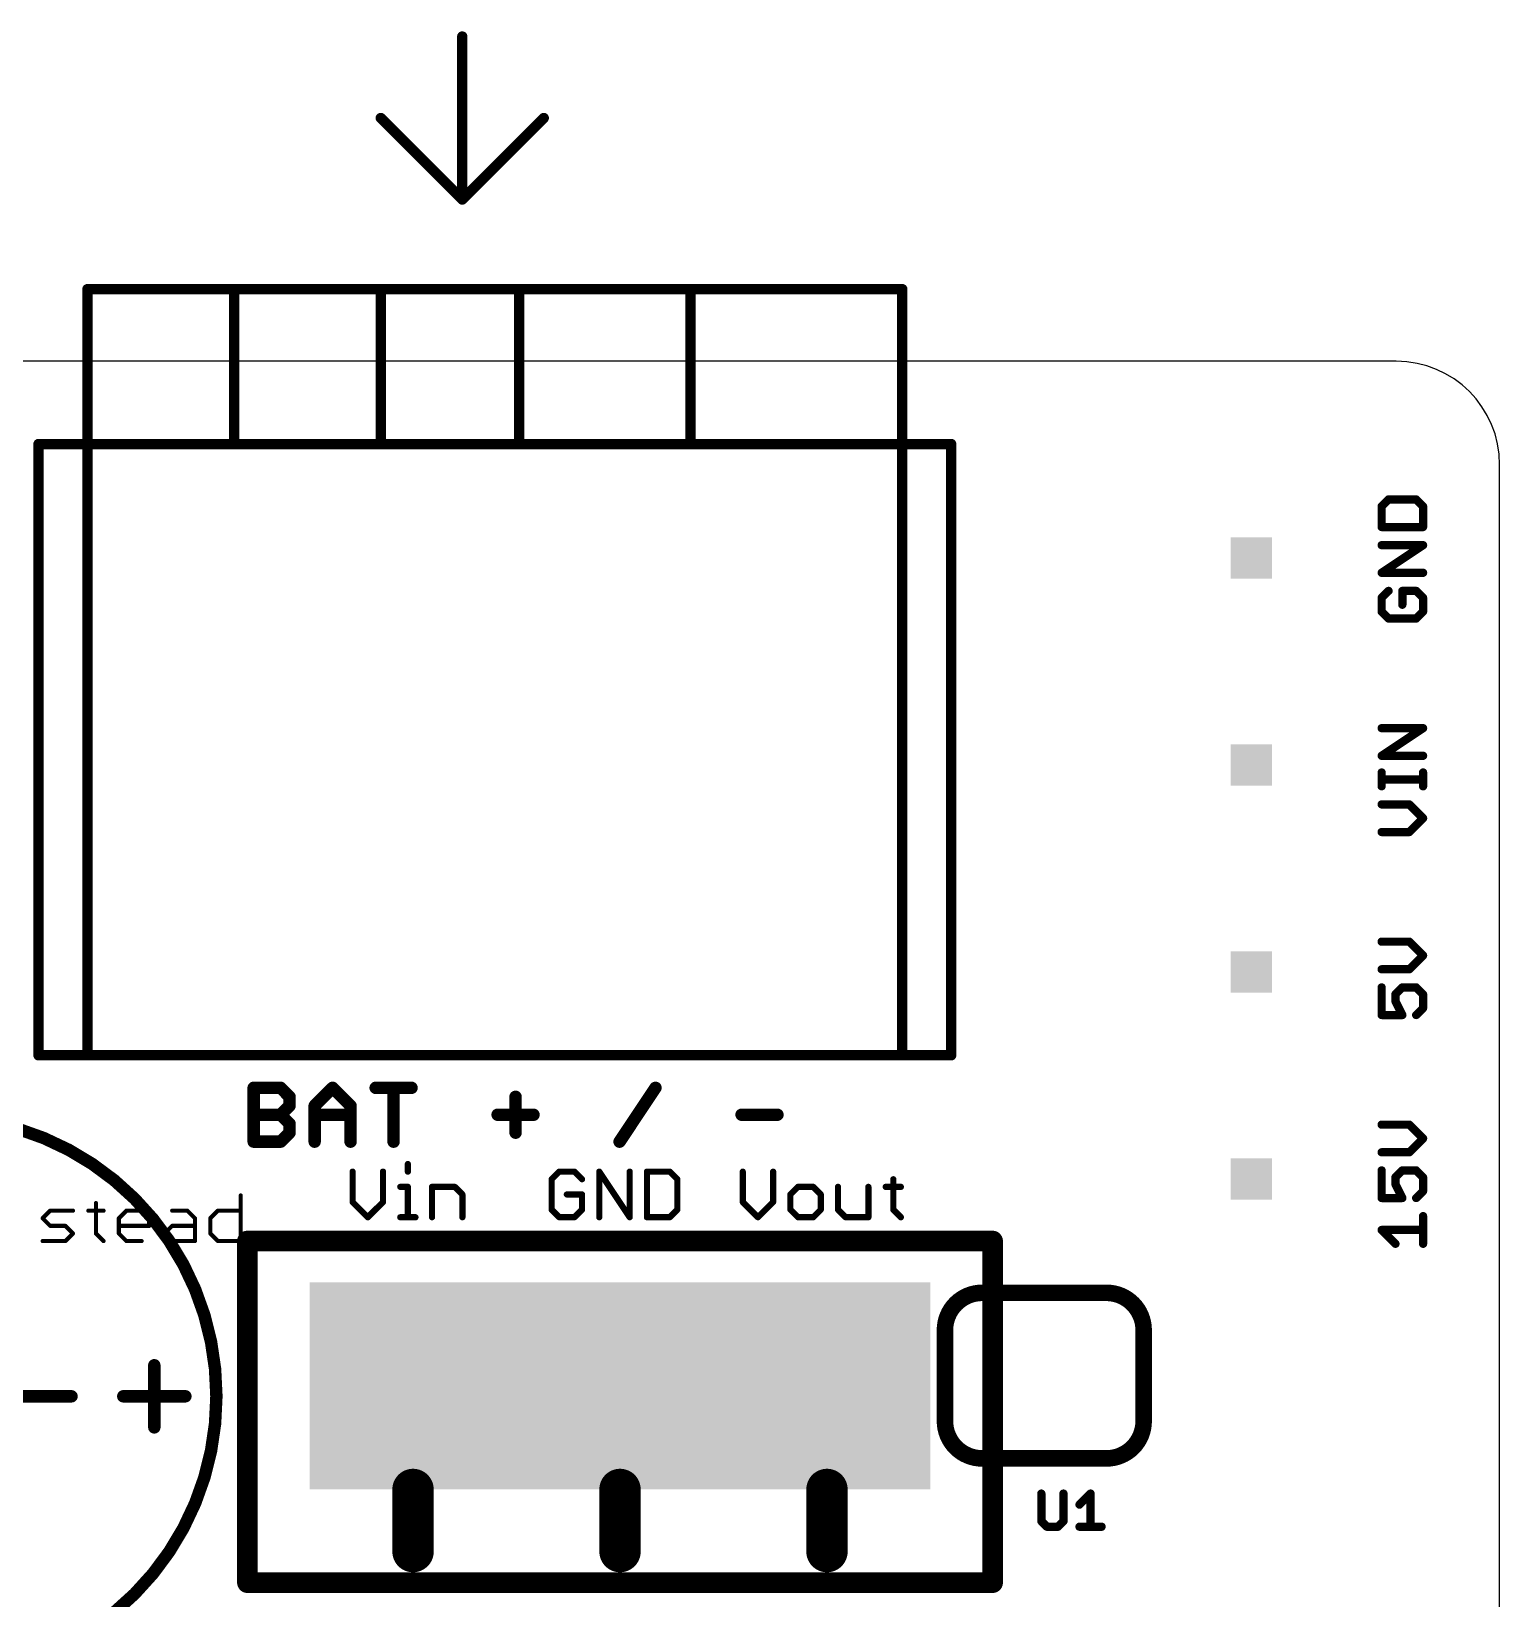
# Model space of a CAD drawing. Extents: x 0 to 102, y -4 to 29.
# Drawn here: x 83.58 to 101.6, y 10.22 to 29.45 of the extents above; entities that cross this region are included whole.
import ezdxf

# ---------------------------------------------------------------- set-up
doc = ezdxf.new("R2010")
doc.units = 0
for name, color, linetype in [('20', 53, 'CONTINUOUS'), ('21', 253, 'CONTINUOUS'), ('25', 253, 'CONTINUOUS'), ('51', 41, 'CONTINUOUS')]:
    doc.layers.add(name, color=color, linetype=linetype)

# ---------------------------------------------------------------- blocks, each defined once
blk = doc.blocks.new('RECT')
blk.add_solid([(-0.5, -0.5), (0.5, -0.5), (-0.5, 0.5), (0.5, 0.5)])

msp = doc.modelspace()

# ---------------------------------------------------------------- linework, layer by layer
at = {"layer": '20'}
for p, q in [((100.33, 25.4), (1.27, 25.4)), ((101.6, 1.27), (101.6, 24.13))]:
    msp.add_line(p, q, dxfattribs=at)
msp.add_arc((100.33, 24.13), 1.27, 0, 90, dxfattribs=at)
at = {"layer": '21'}
for points, const_width in [([(84.269, 24.384), (83.669, 24.384)], 0.127), ([(83.669, 24.384), (83.669, 16.884)], 0.127), ([(94.269, 24.384), (84.269, 24.384)], 0.127), ([(84.269, 16.884), (84.269, 24.384)], 0.127), ([(94.869, 24.384), (94.269, 24.384)], 0.127), ([(94.269, 24.384), (94.269, 16.884)], 0.127), ([(94.869, 16.884), (94.869, 24.384)], 0.127), ([(83.669, 16.884), (84.269, 16.884)], 0.127), ([(84.269, 16.884), (94.269, 16.884)], 0.127), ([(94.269, 16.884), (94.869, 16.884)], 0.127), ([(88.2014, 15.5496), (88.2014, 15.4564)], 0.0762), ([(87.5235, 15.4564), (87.5235, 15.0835)], 0.0762), ([(87.8964, 15.0835), (87.8964, 15.4564)], 0.0762), ([(90.0593, 15.4564), (89.9661, 15.3632)], 0.0762), ([(89.9661, 15.3632), (89.9661, 14.9903)], 0.0762), ([(90.2457, 15.4564), (90.0593, 15.4564)], 0.0762), ([(90.3389, 15.3632), (90.2457, 15.4564)], 0.0762), ([(90.5508, 14.8971), (90.5508, 15.4564)], 0.0762), ([(90.5508, 15.4564), (90.9236, 14.8971)], 0.0762), ([(90.9236, 14.8971), (90.9236, 15.4564)], 0.0762), ([(91.1354, 15.4564), (91.1354, 14.8971)], 0.0762), ([(91.4151, 15.4564), (91.1354, 15.4564)], 0.0762), ([(91.5083, 15.3632), (91.4151, 15.4564)], 0.0762), ([(91.5083, 14.9903), (91.5083, 15.3632)], 0.0762), ([(92.3112, 15.4564), (92.3112, 15.0835)], 0.0762), ([(92.684, 15.0835), (92.684, 15.4564)], 0.0762), ([(94.1585, 15.3632), (94.1585, 14.9903)], 0.0762), ([(88.1082, 15.27), (88.2014, 15.27)], 0.0762), ([(88.2014, 15.27), (88.2014, 14.8971)], 0.0762), ([(88.498, 14.8971), (88.498, 15.27)], 0.0762), ([(88.498, 15.27), (88.7776, 15.27)], 0.0762), ([(88.7776, 15.27), (88.8708, 15.1767)], 0.0762), ([(88.8708, 15.1767), (88.8708, 14.8971)], 0.0762), ([(90.3389, 15.1767), (90.1525, 15.1767)], 0.0762), ([(90.3389, 14.9903), (90.3389, 15.1767)], 0.0762), ([(92.9891, 15.27), (92.8959, 15.1767)], 0.0762), ([(92.8959, 15.1767), (92.8959, 14.9903)], 0.0762), ([(93.1755, 15.27), (92.9891, 15.27)], 0.0762), ([(93.2687, 15.1767), (93.1755, 15.27)], 0.0762), ([(93.2687, 14.9903), (93.2687, 15.1767)], 0.0762), ([(93.4805, 15.27), (93.4805, 14.9903)], 0.0762), ([(93.8534, 14.8971), (93.8534, 15.27)], 0.0762), ([(94.0652, 15.27), (94.2517, 15.27)], 0.0762), ([(87.5235, 15.0835), (87.7099, 14.8971)], 0.0762), ([(87.7099, 14.8971), (87.8964, 15.0835)], 0.0762), ([(89.9661, 14.9903), (90.0593, 14.8971)], 0.0762), ([(90.2457, 14.8971), (90.3389, 14.9903)], 0.0762), ([(91.4151, 14.8971), (91.5083, 14.9903)], 0.0762), ([(92.3112, 15.0835), (92.4976, 14.8971)], 0.0762), ([(92.4976, 14.8971), (92.684, 15.0835)], 0.0762), ([(92.8959, 14.9903), (92.9891, 14.8971)], 0.0762), ([(93.1755, 14.8971), (93.2687, 14.9903)], 0.0762), ([(93.4805, 14.9903), (93.5738, 14.8971)], 0.0762), ([(94.1585, 14.9903), (94.2517, 14.8971)], 0.0762), ([(88.1082, 14.8971), (88.2946, 14.8971)], 0.0762), ([(90.0593, 14.8971), (90.2457, 14.8971)], 0.0762), ([(91.1354, 14.8971), (91.4151, 14.8971)], 0.0762), ([(92.9891, 14.8971), (93.1755, 14.8971)], 0.0762), ([(93.5738, 14.8971), (93.8534, 14.8971)], 0.0762), ([(86.233, 10.414), (86.233, 14.605)], 0.254), ([(86.233, 14.605), (95.377, 14.605)], 0.254), ([(95.377, 14.605), (95.377, 10.414)], 0.254), ([(95.25, 13.97), (96.774, 13.97)], 0.2032), ([(94.7928, 13.5128), (94.7928, 12.3952)], 0.2032), ([(97.2312, 13.5128), (97.2312, 12.3952)], 0.2032), ([(85.09, 13.081), (85.09, 12.319)], 0.1524), ([(85.471, 12.7), (84.709, 12.7)], 0.1524), ([(96.774, 11.938), (95.25, 11.938)], 0.2032), ([(95.377, 10.414), (86.233, 10.414)], 0.254)]:
    msp.add_lwpolyline(points, dxfattribs=dict(at, const_width=const_width))
for points, const_width in [([(83.7007, 24.384, 1), (83.6372, 24.384)], 0.0635), ([(83.669, 24.4157, 1), (83.669, 24.3523)], 0.0635), ([(84.3008, 24.384, 1), (84.2373, 24.384)], 0.0635), ([(84.269, 24.4157, 1), (84.269, 24.3523)], 0.0635), ([(84.269, 24.3523, 1), (84.269, 24.4157)], 0.0635), ([(94.3008, 24.384, 1), (94.2373, 24.384)], 0.0635), ([(94.269, 24.4157, 1), (94.269, 24.3523)], 0.0635), ([(94.269, 24.3523, 1), (94.269, 24.4157)], 0.0635), ([(94.9008, 24.384, 1), (94.8372, 24.384)], 0.0635), ([(94.869, 24.3523, 1), (94.869, 24.4157)], 0.0635), ([(83.669, 16.9157, 1), (83.669, 16.8523)], 0.0635), ([(84.269, 16.9157, 1), (84.269, 16.8523)], 0.0635), ([(84.269, 16.8523, 1), (84.269, 16.9157)], 0.0635), ([(94.269, 16.9157, 1), (94.269, 16.8523)], 0.0635), ([(94.269, 16.8523, 1), (94.269, 16.9157)], 0.0635), ([(94.869, 16.8523, 1), (94.869, 16.9157)], 0.0635), ([(83.6372, 16.884, 1), (83.7007, 16.884)], 0.0635), ([(84.2373, 16.884, 1), (84.3008, 16.884)], 0.0635), ([(94.2373, 16.884, 1), (94.3008, 16.884)], 0.0635), ([(94.8372, 16.884, 1), (94.9008, 16.884)], 0.0635), ([(82.423, 9.271, 1), (82.423, 16.129, 1), (82.423, 9.271)], 0.1524), ([(88.2205, 15.5496, 1), (88.1824, 15.5496)], 0.0381), ([(87.5426, 15.4564, 1), (87.5045, 15.4564)], 0.0381), ([(87.9154, 15.4564, 1), (87.8773, 15.4564)], 0.0381), ([(88.1824, 15.4564, 1), (88.2205, 15.4564)], 0.0381), ([(89.9851, 15.3632, 1), (89.947, 15.3632)], 0.0381), ([(89.9526, 15.3766, 1), (89.9795, 15.3497)], 0.0381), ([(90.0593, 15.4754, 1), (90.0593, 15.4373)], 0.0381), ([(90.0727, 15.4429, 1), (90.0458, 15.4698)], 0.0381), ([(90.2592, 15.4698, 1), (90.2322, 15.4429)], 0.0381), ([(90.2457, 15.4373, 1), (90.2457, 15.4754)], 0.0381), ([(90.3254, 15.3497, 1), (90.3524, 15.3766)], 0.0381), ([(90.5698, 15.4564, 1), (90.5317, 15.4564)], 0.0381), ([(90.5666, 15.4669, 1), (90.5349, 15.4458)], 0.0381), ([(90.9427, 15.4564, 1), (90.9046, 15.4564)], 0.0381), ([(91.1354, 15.4754, 1), (91.1354, 15.4373)], 0.0381), ([(91.1545, 15.4564, 1), (91.1164, 15.4564)], 0.0381), ([(91.4286, 15.4698, 1), (91.4016, 15.4429)], 0.0381), ([(91.4151, 15.4373, 1), (91.4151, 15.4754)], 0.0381), ([(91.5273, 15.3632, 1), (91.4892, 15.3632)], 0.0381), ([(91.4948, 15.3497, 1), (91.5218, 15.3766)], 0.0381), ([(92.3302, 15.4564, 1), (92.2921, 15.4564)], 0.0381), ([(92.7031, 15.4564, 1), (92.665, 15.4564)], 0.0381), ([(94.1775, 15.3632, 1), (94.1394, 15.3632)], 0.0381), ([(88.1082, 15.289, 1), (88.1082, 15.2509)], 0.0381), ([(88.2205, 15.27, 1), (88.1824, 15.27)], 0.0381), ([(88.2014, 15.2509, 1), (88.2014, 15.289)], 0.0381), ([(88.517, 15.27, 1), (88.4789, 15.27)], 0.0381), ([(88.498, 15.289, 1), (88.498, 15.2509)], 0.0381), ([(88.7911, 15.2834, 1), (88.7642, 15.2565)], 0.0381), ([(88.7776, 15.2509, 1), (88.7776, 15.289)], 0.0381), ([(88.8899, 15.1767, 1), (88.8518, 15.1767)], 0.0381), ([(88.8574, 15.1633, 1), (88.8843, 15.1902)], 0.0381), ([(90.1525, 15.1958, 1), (90.1525, 15.1577)], 0.0381), ([(90.358, 15.1767, 1), (90.3199, 15.1767)], 0.0381), ([(90.3389, 15.1577, 1), (90.3389, 15.1958)], 0.0381), ([(92.9149, 15.1767, 1), (92.8768, 15.1767)], 0.0381), ([(92.8824, 15.1902, 1), (92.9093, 15.1633)], 0.0381), ([(92.9891, 15.289, 1), (92.9891, 15.2509)], 0.0381), ([(93.0025, 15.2565, 1), (92.9756, 15.2834)], 0.0381), ([(93.189, 15.2834, 1), (93.162, 15.2565)], 0.0381), ([(93.1755, 15.2509, 1), (93.1755, 15.289)], 0.0381), ([(93.2878, 15.1767, 1), (93.2497, 15.1767)], 0.0381), ([(93.2552, 15.1633, 1), (93.2822, 15.1902)], 0.0381), ([(93.4996, 15.27, 1), (93.4615, 15.27)], 0.0381), ([(93.8724, 15.27, 1), (93.8343, 15.27)], 0.0381), ([(94.0652, 15.289, 1), (94.0652, 15.2509)], 0.0381), ([(94.2517, 15.2509, 1), (94.2517, 15.289)], 0.0381), ([(87.537, 15.097, 1), (87.51, 15.0701)], 0.0381), ([(87.5045, 15.0835, 1), (87.5426, 15.0835)], 0.0381), ([(87.8773, 15.0835, 1), (87.9154, 15.0835)], 0.0381), ([(87.9098, 15.0701, 1), (87.8829, 15.097)], 0.0381), ([(89.9795, 15.0038, 1), (89.9526, 14.9768)], 0.0381), ([(89.947, 14.9903, 1), (89.9851, 14.9903)], 0.0381), ([(90.3199, 14.9903, 1), (90.358, 14.9903)], 0.0381), ([(90.3524, 14.9768, 1), (90.3254, 15.0038)], 0.0381), ([(91.4892, 14.9903, 1), (91.5273, 14.9903)], 0.0381), ([(91.5218, 14.9768, 1), (91.4948, 15.0038)], 0.0381), ([(92.3246, 15.097, 1), (92.2977, 15.0701)], 0.0381), ([(92.2921, 15.0835, 1), (92.3302, 15.0835)], 0.0381), ([(92.665, 15.0835, 1), (92.7031, 15.0835)], 0.0381), ([(92.6975, 15.0701, 1), (92.6705, 15.097)], 0.0381), ([(92.9093, 15.0038, 1), (92.8824, 14.9768)], 0.0381), ([(92.8768, 14.9903, 1), (92.9149, 14.9903)], 0.0381), ([(93.2497, 14.9903, 1), (93.2878, 14.9903)], 0.0381), ([(93.2822, 14.9768, 1), (93.2552, 15.0038)], 0.0381), ([(93.494, 15.0038, 1), (93.4671, 14.9768)], 0.0381), ([(93.4615, 14.9903, 1), (93.4996, 14.9903)], 0.0381), ([(94.1719, 15.0038, 1), (94.145, 14.9768)], 0.0381), ([(94.1394, 14.9903, 1), (94.1775, 14.9903)], 0.0381), ([(87.6965, 14.9106, 1), (87.7234, 14.8836)], 0.0381), ([(87.6965, 14.8836, 1), (87.7234, 14.9106)], 0.0381), ([(88.1082, 14.9162, 1), (88.1082, 14.878)], 0.0381), ([(88.1824, 14.8971, 1), (88.2205, 14.8971)], 0.0381), ([(88.2946, 14.878, 1), (88.2946, 14.9162)], 0.0381), ([(88.4789, 14.8971, 1), (88.517, 14.8971)], 0.0381), ([(88.8518, 14.8971, 1), (88.8899, 14.8971)], 0.0381), ([(90.0593, 14.9162, 1), (90.0593, 14.878)], 0.0381), ([(90.0458, 14.8836, 1), (90.0727, 14.9106)], 0.0381), ([(90.2322, 14.9106, 1), (90.2592, 14.8836)], 0.0381), ([(90.2457, 14.878, 1), (90.2457, 14.9162)], 0.0381), ([(90.5317, 14.8971, 1), (90.5698, 14.8971)], 0.0381), ([(90.9046, 14.8971, 1), (90.9427, 14.8971)], 0.0381), ([(90.9077, 14.8865, 1), (90.9395, 14.9077)], 0.0381), ([(91.1354, 14.9162, 1), (91.1354, 14.878)], 0.0381), ([(91.1164, 14.8971, 1), (91.1545, 14.8971)], 0.0381), ([(91.4016, 14.9106, 1), (91.4286, 14.8836)], 0.0381), ([(91.4151, 14.878, 1), (91.4151, 14.9162)], 0.0381), ([(92.4841, 14.9106, 1), (92.511, 14.8836)], 0.0381), ([(92.4841, 14.8836, 1), (92.511, 14.9106)], 0.0381), ([(92.9891, 14.9162, 1), (92.9891, 14.878)], 0.0381), ([(92.9756, 14.8836, 1), (93.0025, 14.9106)], 0.0381), ([(93.162, 14.9106, 1), (93.189, 14.8836)], 0.0381), ([(93.1755, 14.878, 1), (93.1755, 14.9162)], 0.0381), ([(93.5738, 14.9162, 1), (93.5738, 14.878)], 0.0381), ([(93.5603, 14.8836, 1), (93.5872, 14.9106)], 0.0381), ([(93.8343, 14.8971, 1), (93.8724, 14.8971)], 0.0381), ([(93.8534, 14.878, 1), (93.8534, 14.9162)], 0.0381), ([(94.2382, 14.8836, 1), (94.2651, 14.9106)], 0.0381), ([(86.2965, 14.605, 1), (86.1695, 14.605)], 0.127), ([(86.233, 14.6685, 1), (86.233, 14.5415)], 0.127), ([(95.4405, 14.605, 1), (95.3135, 14.605)], 0.127), ([(95.377, 14.5415, 1), (95.377, 14.6685)], 0.127), ([(95.25, 13.97, 0.4142), (94.7928, 13.5128)], 0.2032), ([(95.25, 14.0208, 1), (95.25, 13.9192)], 0.1016), ([(95.25, 13.9192, 1), (95.25, 14.0208)], 0.1016), ([(97.2312, 13.5128, 0.4142), (96.774, 13.97)], 0.2032), ([(96.774, 14.0208, 1), (96.774, 13.9192)], 0.1016), ([(96.774, 13.9192, 1), (96.774, 14.0208)], 0.1016), ([(94.8436, 13.5128, 1), (94.742, 13.5128)], 0.1016), ([(94.742, 13.5128, 1), (94.8436, 13.5128)], 0.1016), ([(97.282, 13.5128, 1), (97.1804, 13.5128)], 0.1016), ([(97.1804, 13.5128, 1), (97.282, 13.5128)], 0.1016), ([(85.1281, 13.081, 1), (85.0519, 13.081)], 0.0762), ([(84.709, 12.7381, 1), (84.709, 12.6619)], 0.0762), ([(85.471, 12.6619, 1), (85.471, 12.7381)], 0.0762), ([(85.0519, 12.319, 1), (85.1281, 12.319)], 0.0762), ([(94.7928, 12.3952, 0.4142), (95.25, 11.938)], 0.2032), ([(94.8436, 12.3952, 1), (94.742, 12.3952)], 0.1016), ([(94.742, 12.3952, 1), (94.8436, 12.3952)], 0.1016), ([(96.774, 11.938, 0.4142), (97.2312, 12.3952)], 0.2032), ([(97.282, 12.3952, 1), (97.1804, 12.3952)], 0.1016), ([(97.1804, 12.3952, 1), (97.282, 12.3952)], 0.1016), ([(95.25, 11.9888, 1), (95.25, 11.8872)], 0.1016), ([(95.25, 11.8872, 1), (95.25, 11.9888)], 0.1016), ([(96.774, 11.9888, 1), (96.774, 11.8872)], 0.1016), ([(96.774, 11.8872, 1), (96.774, 11.9888)], 0.1016), ([(86.233, 10.4775, 1), (86.233, 10.3505)], 0.127), ([(86.1695, 10.414, 1), (86.2965, 10.414)], 0.127), ([(95.3135, 10.414, 1), (95.4405, 10.414)], 0.127), ([(95.377, 10.3505, 1), (95.377, 10.4775)], 0.127)]:
    msp.add_lwpolyline(points, format="xyb", dxfattribs=dict(at, const_width=const_width))
at = {"layer": '25'}
for points, const_width in [([(100.2365, 23.7044), (100.1518, 23.6197)], 0.1016), ([(100.1518, 23.6197), (100.1518, 23.3655)], 0.1016), ([(100.5755, 23.7044), (100.2365, 23.7044)], 0.1016), ([(100.6602, 23.6197), (100.5755, 23.7044)], 0.1016), ([(100.6602, 23.3655), (100.6602, 23.6197)], 0.1016), ([(100.1518, 23.3655), (100.6602, 23.3655)], 0.1016), ([(100.1518, 22.8041), (100.6602, 23.1431)], 0.1016), ([(100.6602, 23.1431), (100.1518, 23.1431)], 0.1016), ([(100.6602, 22.8041), (100.1518, 22.8041)], 0.1016), ([(100.2365, 22.5818), (100.1518, 22.4971)], 0.1016), ([(100.1518, 22.4971), (100.1518, 22.3276)], 0.1016), ([(100.5755, 22.5818), (100.406, 22.5818)], 0.1016), ([(100.406, 22.5818), (100.406, 22.4123)], 0.1016), ([(100.6602, 22.4971), (100.5755, 22.5818)], 0.1016), ([(100.6602, 22.3276), (100.6602, 22.4971)], 0.1016), ([(100.1518, 22.3276), (100.2365, 22.2428)], 0.1016), ([(100.5755, 22.2428), (100.6602, 22.3276)], 0.1016), ([(100.2365, 22.2428), (100.5755, 22.2428)], 0.1016), ([(100.1518, 20.5589), (100.6602, 20.8979)], 0.1016), ([(100.6602, 20.8979), (100.1518, 20.8979)], 0.1016), ([(100.6602, 20.5589), (100.1518, 20.5589)], 0.1016), ([(100.1518, 20.1847), (100.1518, 20.3542)], 0.1016), ([(100.6602, 20.1847), (100.6602, 20.3542)], 0.1016), ([(100.6602, 20.2694), (100.1518, 20.2694)], 0.1016), ([(100.4907, 19.9623), (100.1518, 19.9623)], 0.1016), ([(100.6602, 19.7929), (100.4907, 19.9623)], 0.1016), ([(100.4907, 19.6234), (100.6602, 19.7929)], 0.1016), ([(100.1518, 19.6234), (100.4907, 19.6234)], 0.1016), ([(100.4907, 18.2784), (100.1518, 18.2784)], 0.1016), ([(100.6602, 18.1089), (100.4907, 18.2784)], 0.1016), ([(100.4907, 17.9395), (100.6602, 18.1089)], 0.1016), ([(100.1518, 17.9395), (100.4907, 17.9395)], 0.1016), ([(100.1518, 17.7171), (100.1518, 17.3782)], 0.1016), ([(100.3212, 17.6324), (100.406, 17.7171)], 0.1016), ([(100.406, 17.7171), (100.5755, 17.7171)], 0.1016), ([(100.5755, 17.7171), (100.6602, 17.6324)], 0.1016), ([(100.3212, 17.5476), (100.3212, 17.6324)], 0.1016), ([(100.406, 17.3782), (100.3212, 17.5476)], 0.1016), ([(100.6602, 17.4629), (100.5755, 17.3782)], 0.1016), ([(100.6602, 17.6324), (100.6602, 17.4629)], 0.1016), ([(100.1518, 17.3782), (100.406, 17.3782)], 0.1016), ([(86.3092, 15.8242), (86.3092, 16.4852)], 0.1524), ([(86.3092, 16.4852), (86.6397, 16.4852)], 0.1524), ([(86.6397, 16.4852), (86.7498, 16.375)], 0.1524), ([(87.0576, 16.2648), (87.2779, 16.4852)], 0.1524), ([(87.2779, 16.4852), (87.4983, 16.2648)], 0.1524), ([(87.806, 16.4852), (88.2467, 16.4852)], 0.1524), ([(88.0264, 15.8242), (88.0264, 16.4852)], 0.1524), ([(90.7997, 15.8242), (91.2403, 16.4852)], 0.1524), ([(86.7498, 16.375), (86.7498, 16.2648)], 0.1524), ([(89.5232, 16.375), (89.5232, 15.9344)], 0.1524), ([(86.3092, 16.1547), (86.6397, 16.1547)], 0.1524), ([(86.7498, 16.2648), (86.6397, 16.1547)], 0.1524), ([(86.6397, 16.1547), (86.7498, 16.0445)], 0.1524), ([(87.0576, 15.8242), (87.0576, 16.2648)], 0.1524), ([(87.0576, 16.1547), (87.4983, 16.1547)], 0.1524), ([(87.4983, 16.2648), (87.4983, 15.8242)], 0.1524), ([(89.3029, 16.1547), (89.7435, 16.1547)], 0.1524), ([(92.2965, 16.1547), (92.7372, 16.1547)], 0.1524), ([(86.7498, 15.9344), (86.6397, 15.8242)], 0.1524), ([(86.7498, 16.0445), (86.7498, 15.9344)], 0.1524), ([(100.4907, 16.0332), (100.1518, 16.0332)], 0.1016), ([(100.6602, 15.8637), (100.4907, 16.0332)], 0.1016), ([(86.6397, 15.8242), (86.3092, 15.8242)], 0.1524), ([(100.4907, 15.6942), (100.6602, 15.8637)], 0.1016), ([(100.1518, 15.6942), (100.4907, 15.6942)], 0.1016), ([(100.1518, 15.4719), (100.1518, 15.1329)], 0.1016), ([(100.3212, 15.3871), (100.406, 15.4719)], 0.1016), ([(100.3212, 15.3024), (100.3212, 15.3871)], 0.1016), ([(100.406, 15.4719), (100.5755, 15.4719)], 0.1016), ([(100.5755, 15.4719), (100.6602, 15.3871)], 0.1016), ([(100.6602, 15.3871), (100.6602, 15.2177)], 0.1016), ([(100.406, 15.1329), (100.3212, 15.3024)], 0.1016), ([(100.6602, 15.2177), (100.5755, 15.1329)], 0.1016), ([(100.1518, 15.1329), (100.406, 15.1329)], 0.1016), ([(100.6602, 14.5716), (100.6602, 14.9106)], 0.1016), ([(100.3212, 14.5716), (100.1518, 14.7411)], 0.1016), ([(100.1518, 14.7411), (100.6602, 14.7411)], 0.1016), ([(95.976, 11.5065), (95.976, 11.1676)], 0.1016), ([(96.2472, 11.1676), (96.2472, 11.5065)], 0.1016), ([(96.4438, 11.371), (96.5794, 11.5065)], 0.1016), ([(96.5794, 11.5065), (96.5794, 11.0998)], 0.1016), ([(95.976, 11.1676), (96.0438, 11.0998)], 0.1016), ([(96.1794, 11.0998), (96.2472, 11.1676)], 0.1016), ([(96.0438, 11.0998), (96.1794, 11.0998)], 0.1016), ([(96.4438, 11.0998), (96.715, 11.0998)], 0.1016)]:
    msp.add_lwpolyline(points, dxfattribs=dict(at, const_width=const_width))
for points, const_width in [([(100.1772, 23.6197, 1), (100.1264, 23.6197)], 0.0508), ([(100.1338, 23.6376, 1), (100.1697, 23.6017)], 0.0508), ([(100.2365, 23.7298, 1), (100.2365, 23.679)], 0.0508), ([(100.2545, 23.6864, 1), (100.2185, 23.7224)], 0.0508), ([(100.5934, 23.7224, 1), (100.5575, 23.6864)], 0.0508), ([(100.5755, 23.679, 1), (100.5755, 23.7298)], 0.0508), ([(100.6856, 23.6197, 1), (100.6348, 23.6197)], 0.0508), ([(100.6422, 23.6017, 1), (100.6782, 23.6376)], 0.0508), ([(100.1518, 23.3909, 1), (100.1518, 23.3401)], 0.0508), ([(100.1264, 23.3655, 1), (100.1772, 23.3655)], 0.0508), ([(100.6348, 23.3655, 1), (100.6856, 23.3655)], 0.0508), ([(100.6602, 23.3401, 1), (100.6602, 23.3909)], 0.0508), ([(100.1518, 23.1685, 1), (100.1518, 23.1177)], 0.0508), ([(100.6743, 23.122, 1), (100.6461, 23.1642)], 0.0508), ([(100.6602, 23.1177, 1), (100.6602, 23.1685)], 0.0508), ([(100.1518, 22.8295, 1), (100.1518, 22.7787)], 0.0508), ([(100.1377, 22.8253, 1), (100.1659, 22.783)], 0.0508), ([(100.6602, 22.7787, 1), (100.6602, 22.8295)], 0.0508), ([(100.1772, 22.4971, 1), (100.1264, 22.4971)], 0.0508), ([(100.1338, 22.515, 1), (100.1697, 22.4791)], 0.0508), ([(100.2545, 22.5638, 1), (100.2185, 22.5998)], 0.0508), ([(100.406, 22.6072, 1), (100.406, 22.5564)], 0.0508), ([(100.4314, 22.5818, 1), (100.3806, 22.5818)], 0.0508), ([(100.5934, 22.5998, 1), (100.5575, 22.5638)], 0.0508), ([(100.5755, 22.5564, 1), (100.5755, 22.6072)], 0.0508), ([(100.6856, 22.4971, 1), (100.6348, 22.4971)], 0.0508), ([(100.6422, 22.4791, 1), (100.6782, 22.515)], 0.0508), ([(100.1697, 22.3455, 1), (100.1338, 22.3096)], 0.0508), ([(100.1264, 22.3276, 1), (100.1772, 22.3276)], 0.0508), ([(100.3806, 22.4123, 1), (100.4314, 22.4123)], 0.0508), ([(100.6348, 22.3276, 1), (100.6856, 22.3276)], 0.0508), ([(100.6782, 22.3096, 1), (100.6422, 22.3455)], 0.0508), ([(100.2365, 22.2682, 1), (100.2365, 22.2174)], 0.0508), ([(100.2185, 22.2249, 1), (100.2545, 22.2608)], 0.0508), ([(100.5575, 22.2608, 1), (100.5934, 22.2249)], 0.0508), ([(100.5755, 22.2174, 1), (100.5755, 22.2682)], 0.0508), ([(100.1518, 20.9233, 1), (100.1518, 20.8725)], 0.0508), ([(100.6743, 20.8767, 1), (100.6461, 20.919)], 0.0508), ([(100.6602, 20.8725, 1), (100.6602, 20.9233)], 0.0508), ([(100.1518, 20.5843, 1), (100.1518, 20.5335)], 0.0508), ([(100.1377, 20.58, 1), (100.1659, 20.5378)], 0.0508), ([(100.6602, 20.5335, 1), (100.6602, 20.5843)], 0.0508), ([(100.1772, 20.3542, 1), (100.1264, 20.3542)], 0.0508), ([(100.6856, 20.3542, 1), (100.6348, 20.3542)], 0.0508), ([(100.1518, 20.2948, 1), (100.1518, 20.244)], 0.0508), ([(100.1264, 20.1847, 1), (100.1772, 20.1847)], 0.0508), ([(100.6348, 20.1847, 1), (100.6856, 20.1847)], 0.0508), ([(100.6602, 20.244, 1), (100.6602, 20.2948)], 0.0508), ([(100.1518, 19.9877, 1), (100.1518, 19.9369)], 0.0508), ([(100.5087, 19.9803, 1), (100.4728, 19.9444)], 0.0508), ([(100.4907, 19.9369, 1), (100.4907, 19.9877)], 0.0508), ([(100.6782, 19.7749, 1), (100.6422, 19.8108)], 0.0508), ([(100.6422, 19.7749, 1), (100.6782, 19.8108)], 0.0508), ([(100.1518, 19.6488, 1), (100.1518, 19.598)], 0.0508), ([(100.4728, 19.6414, 1), (100.5087, 19.6054)], 0.0508), ([(100.4907, 19.598, 1), (100.4907, 19.6488)], 0.0508), ([(100.1518, 18.3038, 1), (100.1518, 18.253)], 0.0508), ([(100.5087, 18.2964, 1), (100.4728, 18.2605)], 0.0508), ([(100.4907, 18.253, 1), (100.4907, 18.3038)], 0.0508), ([(100.6782, 18.091, 1), (100.6422, 18.1269)], 0.0508), ([(100.6422, 18.091, 1), (100.6782, 18.1269)], 0.0508), ([(100.1518, 17.9649, 1), (100.1518, 17.9141)], 0.0508), ([(100.4728, 17.9574, 1), (100.5087, 17.9215)], 0.0508), ([(100.4907, 17.9141, 1), (100.4907, 17.9649)], 0.0508), ([(100.1772, 17.7171, 1), (100.1264, 17.7171)], 0.0508), ([(100.406, 17.7425, 1), (100.406, 17.6917)], 0.0508), ([(100.4239, 17.6991, 1), (100.388, 17.7351)], 0.0508), ([(100.5934, 17.7351, 1), (100.5575, 17.6991)], 0.0508), ([(100.5755, 17.6917, 1), (100.5755, 17.7425)], 0.0508), ([(100.3466, 17.6324, 1), (100.2958, 17.6324)], 0.0508), ([(100.344, 17.559, 1), (100.2985, 17.5363)], 0.0508), ([(100.2958, 17.5476, 1), (100.3466, 17.5476)], 0.0508), ([(100.3033, 17.6503, 1), (100.3392, 17.6144)], 0.0508), ([(100.6856, 17.6324, 1), (100.6348, 17.6324)], 0.0508), ([(100.6422, 17.6144, 1), (100.6782, 17.6503)], 0.0508), ([(100.6782, 17.4449, 1), (100.6422, 17.4809)], 0.0508), ([(100.1518, 17.4036, 1), (100.1518, 17.3528)], 0.0508), ([(100.1264, 17.3782, 1), (100.1772, 17.3782)], 0.0508), ([(100.3833, 17.3668, 1), (100.4287, 17.3895)], 0.0508), ([(100.406, 17.3528, 1), (100.406, 17.4036)], 0.0508), ([(100.5575, 17.3961, 1), (100.5934, 17.3602)], 0.0508), ([(100.6348, 17.4629, 1), (100.6856, 17.4629)], 0.0508), ([(86.3473, 16.4852, 1), (86.2711, 16.4852)], 0.0762), ([(86.3092, 16.5233, 1), (86.3092, 16.4471)], 0.0762), ([(86.6666, 16.5121, 1), (86.6127, 16.4582)], 0.0762), ([(86.6397, 16.4471, 1), (86.6397, 16.5233)], 0.0762), ([(87.3049, 16.5121, 1), (87.251, 16.4582)], 0.0762), ([(87.3049, 16.4582, 1), (87.251, 16.5121)], 0.0762), ([(87.806, 16.5233, 1), (87.806, 16.4471)], 0.0762), ([(88.0645, 16.4852, 1), (87.9883, 16.4852)], 0.0762), ([(88.2467, 16.4471, 1), (88.2467, 16.5233)], 0.0762), ([(91.272, 16.464, 1), (91.2086, 16.5063)], 0.0762), ([(86.7879, 16.375, 1), (86.7117, 16.375)], 0.0762), ([(86.7229, 16.3481, 1), (86.7768, 16.4019)], 0.0762), ([(89.5613, 16.375, 1), (89.4851, 16.375)], 0.0762), ([(86.3092, 16.1928, 1), (86.3092, 16.1166)], 0.0762), ([(86.6666, 16.1816, 1), (86.6127, 16.1277)], 0.0762), ([(86.6127, 16.1816, 1), (86.6666, 16.1277)], 0.0762), ([(86.6397, 16.1166, 1), (86.6397, 16.1928)], 0.0762), ([(86.7117, 16.2648, 1), (86.7879, 16.2648)], 0.0762), ([(86.7768, 16.2379, 1), (86.7229, 16.2918)], 0.0762), ([(87.0957, 16.2648, 1), (87.0195, 16.2648)], 0.0762), ([(87.0307, 16.2918, 1), (87.0846, 16.2379)], 0.0762), ([(87.0576, 16.1928, 1), (87.0576, 16.1166)], 0.0762), ([(87.5364, 16.2648, 1), (87.4602, 16.2648)], 0.0762), ([(87.4713, 16.2379, 1), (87.5252, 16.2918)], 0.0762), ([(87.4983, 16.1166, 1), (87.4983, 16.1928)], 0.0762), ([(89.3029, 16.1928, 1), (89.3029, 16.1166)], 0.0762), ([(89.7435, 16.1166, 1), (89.7435, 16.1928)], 0.0762), ([(92.2965, 16.1928, 1), (92.2965, 16.1166)], 0.0762), ([(92.7372, 16.1166, 1), (92.7372, 16.1928)], 0.0762), ([(86.7879, 16.0445, 1), (86.7117, 16.0445)], 0.0762), ([(86.7117, 15.9344, 1), (86.7879, 15.9344)], 0.0762), ([(86.7229, 16.0176, 1), (86.7768, 16.0715)], 0.0762), ([(86.7768, 15.9074, 1), (86.7229, 15.9613)], 0.0762), ([(89.4851, 15.9344, 1), (89.5613, 15.9344)], 0.0762), ([(100.1518, 16.0586, 1), (100.1518, 16.0078)], 0.0508), ([(100.5087, 16.0511, 1), (100.4728, 16.0152)], 0.0508), ([(100.4907, 16.0078, 1), (100.4907, 16.0586)], 0.0508), ([(86.3092, 15.8623, 1), (86.3092, 15.7861)], 0.0762), ([(86.2711, 15.8242, 1), (86.3473, 15.8242)], 0.0762), ([(86.6127, 15.8511, 1), (86.6666, 15.7973)], 0.0762), ([(86.6397, 15.7861, 1), (86.6397, 15.8623)], 0.0762), ([(87.0195, 15.8242, 1), (87.0957, 15.8242)], 0.0762), ([(87.4602, 15.8242, 1), (87.5364, 15.8242)], 0.0762), ([(87.9883, 15.8242, 1), (88.0645, 15.8242)], 0.0762), ([(90.768, 15.8453, 1), (90.8314, 15.8031)], 0.0762), ([(100.6782, 15.8457, 1), (100.6422, 15.8817)], 0.0508), ([(100.6422, 15.8457, 1), (100.6782, 15.8817)], 0.0508), ([(100.1518, 15.7196, 1), (100.1518, 15.6688)], 0.0508), ([(100.4728, 15.7122, 1), (100.5087, 15.6763)], 0.0508), ([(100.4907, 15.6688, 1), (100.4907, 15.7196)], 0.0508), ([(100.1772, 15.4719, 1), (100.1264, 15.4719)], 0.0508), ([(100.3466, 15.3871, 1), (100.2958, 15.3871)], 0.0508), ([(100.3033, 15.4051, 1), (100.3392, 15.3692)], 0.0508), ([(100.406, 15.4973, 1), (100.406, 15.4465)], 0.0508), ([(100.4239, 15.4539, 1), (100.388, 15.4898)], 0.0508), ([(100.5934, 15.4898, 1), (100.5575, 15.4539)], 0.0508), ([(100.5755, 15.4465, 1), (100.5755, 15.4973)], 0.0508), ([(100.6856, 15.3871, 1), (100.6348, 15.3871)], 0.0508), ([(100.6422, 15.3692, 1), (100.6782, 15.4051)], 0.0508), ([(100.344, 15.3138, 1), (100.2985, 15.291)], 0.0508), ([(100.2958, 15.3024, 1), (100.3466, 15.3024)], 0.0508), ([(100.6348, 15.2177, 1), (100.6856, 15.2177)], 0.0508), ([(100.6782, 15.1997, 1), (100.6422, 15.2356)], 0.0508), ([(100.1518, 15.1583, 1), (100.1518, 15.1075)], 0.0508), ([(100.1264, 15.1329, 1), (100.1772, 15.1329)], 0.0508), ([(100.3833, 15.1216, 1), (100.4287, 15.1443)], 0.0508), ([(100.406, 15.1075, 1), (100.406, 15.1583)], 0.0508), ([(100.5575, 15.1509, 1), (100.5934, 15.115)], 0.0508), ([(100.6856, 14.9106, 1), (100.6348, 14.9106)], 0.0508), ([(100.1518, 14.7665, 1), (100.1518, 14.7157)], 0.0508), ([(100.1697, 14.759, 1), (100.1338, 14.7231)], 0.0508), ([(100.3033, 14.5536, 1), (100.3392, 14.5896)], 0.0508), ([(100.6602, 14.7157, 1), (100.6602, 14.7665)], 0.0508), ([(100.6348, 14.5716, 1), (100.6856, 14.5716)], 0.0508), ([(96.0014, 11.5065, 1), (95.9506, 11.5065)], 0.0508), ([(96.2726, 11.5065, 1), (96.2218, 11.5065)], 0.0508), ([(96.6048, 11.5065, 1), (96.554, 11.5065)], 0.0508), ([(96.5973, 11.4886, 1), (96.5614, 11.5245)], 0.0508), ([(96.4258, 11.3889, 1), (96.4618, 11.353)], 0.0508), ([(95.994, 11.1856, 1), (95.9581, 11.1496)], 0.0508), ([(95.9506, 11.1676, 1), (96.0014, 11.1676)], 0.0508), ([(96.2218, 11.1676, 1), (96.2726, 11.1676)], 0.0508), ([(96.2652, 11.1496, 1), (96.2292, 11.1856)], 0.0508), ([(96.0438, 11.1252, 1), (96.0438, 11.0744)], 0.0508), ([(96.0259, 11.0818, 1), (96.0618, 11.1178)], 0.0508), ([(96.1615, 11.1178, 1), (96.1974, 11.0818)], 0.0508), ([(96.1794, 11.0744, 1), (96.1794, 11.1252)], 0.0508), ([(96.4438, 11.1252, 1), (96.4438, 11.0744)], 0.0508), ([(96.554, 11.0998, 1), (96.6048, 11.0998)], 0.0508), ([(96.715, 11.0744, 1), (96.715, 11.1252)], 0.0508)]:
    msp.add_lwpolyline(points, format="xyb", dxfattribs=dict(at, const_width=const_width))
at = {"layer": '51'}
for points, const_width in [([(88.9008, 29.384, 1), (88.8372, 29.384)], 0.0635), ([(87.8915, 28.4065, 1), (87.8465, 28.3615)], 0.0635), ([(89.8915, 28.3615, 1), (89.8465, 28.4065)], 0.0635), ([(88.8465, 27.4065, 1), (88.8915, 27.3615)], 0.0635), ([(88.8372, 27.384, 1), (88.9008, 27.384)], 0.0635), ([(88.8465, 27.3615, 1), (88.8915, 27.4065)], 0.0635), ([(84.269, 26.3158, 1), (84.269, 26.2523)], 0.0635), ([(84.3008, 26.284, 1), (84.2373, 26.284)], 0.0635), ([(86.069, 26.3158, 1), (86.069, 26.2523)], 0.0635), ([(86.1008, 26.284, 1), (86.0373, 26.284)], 0.0635), ([(86.069, 26.2523, 1), (86.069, 26.3158)], 0.0635), ([(87.9008, 26.284, 1), (87.8372, 26.284)], 0.0635), ([(87.869, 26.3158, 1), (87.869, 26.2523)], 0.0635), ([(87.869, 26.2523, 1), (87.869, 26.3158)], 0.0635), ([(89.569, 26.3158, 1), (89.569, 26.2523)], 0.0635), ([(89.6008, 26.284, 1), (89.5373, 26.284)], 0.0635), ([(89.569, 26.2523, 1), (89.569, 26.3158)], 0.0635), ([(91.669, 26.3158, 1), (91.669, 26.2523)], 0.0635), ([(91.7008, 26.284, 1), (91.6373, 26.284)], 0.0635), ([(91.669, 26.2523, 1), (91.669, 26.3158)], 0.0635), ([(94.3008, 26.284, 1), (94.2373, 26.284)], 0.0635), ([(94.269, 26.2523, 1), (94.269, 26.3158)], 0.0635), ([(84.2373, 24.384, 1), (84.3008, 24.384)], 0.0635), ([(86.0373, 24.384, 1), (86.1008, 24.384)], 0.0635), ([(87.8372, 24.384, 1), (87.9008, 24.384)], 0.0635), ([(89.5373, 24.384, 1), (89.6008, 24.384)], 0.0635), ([(91.6373, 24.384, 1), (91.7008, 24.384)], 0.0635), ([(94.2373, 24.384, 1), (94.3008, 24.384)], 0.0635), ([(83.8123, 14.9906, 1), (83.8123, 14.9651)], 0.0254), ([(83.8213, 14.9689, 1), (83.8034, 14.9868)], 0.0254), ([(84.092, 14.9651, 1), (84.092, 14.9906)], 0.0254), ([(84.2804, 14.9906, 1), (84.2804, 14.9651)], 0.0254), ([(84.3863, 15.0711, 1), (84.3609, 15.0711)], 0.0254), ([(84.4669, 14.9651, 1), (84.4669, 14.9906)], 0.0254), ([(84.7478, 14.9906, 1), (84.7478, 14.9651)], 0.0254), ([(84.7568, 14.9689, 1), (84.7389, 14.9868)], 0.0254), ([(84.9433, 14.9868, 1), (84.9253, 14.9689)], 0.0254), ([(84.9343, 14.9651, 1), (84.9343, 14.9906)], 0.0254), ([(85.3092, 14.9906, 1), (85.3092, 14.9651)], 0.0254), ([(85.5046, 14.9868, 1), (85.4866, 14.9689)], 0.0254), ([(85.4956, 14.9651, 1), (85.4956, 14.9906)], 0.0254), ([(85.8705, 14.9906, 1), (85.8705, 14.9651)], 0.0254), ([(85.8794, 14.9689, 1), (85.8615, 14.9868)], 0.0254), ([(86.1628, 15.1643, 1), (86.1374, 15.1643)], 0.0254), ([(86.1501, 14.9651, 1), (86.1501, 14.9906)], 0.0254), ([(83.7281, 14.8936, 1), (83.7101, 14.8757)], 0.0254), ([(83.7101, 14.8936, 1), (83.7281, 14.8757)], 0.0254), ([(83.8123, 14.8041, 1), (83.8123, 14.7787)], 0.0254), ([(83.8034, 14.7824, 1), (83.8213, 14.8004)], 0.0254), ([(84.0077, 14.8004, 1), (83.9898, 14.7824)], 0.0254), ([(83.9988, 14.7787, 1), (83.9988, 14.8041)], 0.0254), ([(84.6673, 14.8846, 1), (84.6419, 14.8846)], 0.0254), ([(84.6546, 14.8041, 1), (84.6546, 14.7787)], 0.0254), ([(84.6457, 14.8936, 1), (84.6636, 14.8757)], 0.0254), ([(85.0402, 14.8846, 1), (85.0148, 14.8846)], 0.0254), ([(85.0185, 14.8757, 1), (85.0365, 14.8936)], 0.0254), ([(85.0275, 14.7787, 1), (85.0275, 14.8041)], 0.0254), ([(85.3092, 14.8041, 1), (85.3092, 14.7787)], 0.0254), ([(85.3181, 14.7824, 1), (85.3002, 14.8004)], 0.0254), ([(85.6015, 14.8846, 1), (85.5761, 14.8846)], 0.0254), ([(85.5798, 14.8757, 1), (85.5978, 14.8936)], 0.0254), ([(85.5888, 14.7787, 1), (85.5888, 14.8041)], 0.0254), ([(85.79, 14.8846, 1), (85.7646, 14.8846)], 0.0254), ([(85.7683, 14.8936, 1), (85.7862, 14.8757)], 0.0254), ([(83.7191, 14.6177, 1), (83.7191, 14.5923)], 0.0254), ([(83.9898, 14.614, 1), (84.0077, 14.596)], 0.0254), ([(83.9988, 14.5923, 1), (83.9988, 14.6177)], 0.0254), ([(84.1009, 14.6892, 1), (84.083, 14.7072)], 0.0254), ([(84.083, 14.6892, 1), (84.1009, 14.7072)], 0.0254), ([(84.3609, 14.6982, 1), (84.3863, 14.6982)], 0.0254), ([(84.3826, 14.7072, 1), (84.3647, 14.6892)], 0.0254), ([(84.4579, 14.596, 1), (84.4758, 14.614)], 0.0254), ([(84.6419, 14.6982, 1), (84.6673, 14.6982)], 0.0254), ([(84.6636, 14.7072, 1), (84.6457, 14.6892)], 0.0254), ([(84.7478, 14.6177, 1), (84.7478, 14.5923)], 0.0254), ([(84.7389, 14.596, 1), (84.7568, 14.614)], 0.0254), ([(84.9343, 14.5923, 1), (84.9343, 14.6177)], 0.0254), ([(85.0148, 14.7914, 1), (85.0402, 14.7914)], 0.0254), ([(85.2249, 14.7072, 1), (85.207, 14.6892)], 0.0254), ([(85.207, 14.7072, 1), (85.2249, 14.6892)], 0.0254), ([(85.3092, 14.6177, 1), (85.3092, 14.5923)], 0.0254), ([(85.3002, 14.596, 1), (85.3181, 14.614)], 0.0254), ([(85.5761, 14.605, 1), (85.6015, 14.605)], 0.0254), ([(85.5888, 14.5923, 1), (85.5888, 14.6177)], 0.0254), ([(85.7862, 14.7072, 1), (85.7683, 14.6892)], 0.0254), ([(85.7646, 14.6982, 1), (85.79, 14.6982)], 0.0254), ([(85.8705, 14.6177, 1), (85.8705, 14.5923)], 0.0254), ([(85.8615, 14.596, 1), (85.8794, 14.614)], 0.0254), ([(86.1374, 14.605, 1), (86.1628, 14.605)], 0.0254), ([(86.1501, 14.5923, 1), (86.1501, 14.6177)], 0.0254), ([(86.3513, 14.6982, 1), (86.3259, 14.6982)], 0.0254), ([(86.3386, 14.7109, 1), (86.3386, 14.6855)], 0.0254), ([(86.3386, 14.6177, 1), (86.3386, 14.5923)], 0.0254), ([(86.3259, 14.605, 1), (86.3513, 14.605)], 0.0254), ([(86.4445, 14.6982, 1), (86.4191, 14.6982)], 0.0254), ([(86.4191, 14.605, 1), (86.4445, 14.605)], 0.0254), ([(86.4318, 14.6855, 1), (86.4318, 14.7109)], 0.0254), ([(86.4318, 14.5923, 1), (86.4318, 14.6177)], 0.0254), ([(84.074, 12.6619, 1), (84.074, 12.7381)], 0.0762), ([(88.392, 11.557, 1), (88.138, 11.557)], 0.254), ([(90.932, 11.557, 1), (90.678, 11.557)], 0.254), ([(93.472, 11.557, 1), (93.218, 11.557)], 0.254), ([(88.138, 10.795, 1), (88.392, 10.795)], 0.254), ([(90.678, 10.795, 1), (90.932, 10.795)], 0.254), ([(93.218, 10.795, 1), (93.472, 10.795)], 0.254)]:
    msp.add_lwpolyline(points, format="xyb", dxfattribs=dict(at, const_width=const_width))
for points, const_width in [([(88.869, 29.384), (88.869, 27.384)], 0.127), ([(87.869, 28.384), (88.869, 27.384)], 0.127), ([(88.869, 27.384), (89.869, 28.384)], 0.127), ([(86.069, 26.284), (84.269, 26.284)], 0.127), ([(84.269, 26.284), (84.269, 24.384)], 0.127), ([(87.869, 26.284), (86.069, 26.284)], 0.127), ([(86.069, 26.284), (86.069, 24.384)], 0.127), ([(89.569, 26.284), (87.869, 26.284)], 0.127), ([(87.869, 26.284), (87.869, 24.384)], 0.127), ([(91.669, 26.284), (89.569, 26.284)], 0.127), ([(89.569, 26.284), (89.569, 24.384)], 0.127), ([(94.269, 26.284), (91.669, 26.284)], 0.127), ([(91.669, 26.284), (91.669, 24.384)], 0.127), ([(94.269, 24.384), (94.269, 26.284)], 0.127), ([(83.7191, 14.8846), (83.8123, 14.9779)], 0.0508), ([(83.8123, 14.9779), (84.092, 14.9779)], 0.0508), ([(84.2804, 14.9779), (84.4669, 14.9779)], 0.0508), ([(84.3736, 15.0711), (84.3736, 14.6982)], 0.0508), ([(84.6546, 14.8846), (84.7478, 14.9779)], 0.0508), ([(84.7478, 14.9779), (84.9343, 14.9779)], 0.0508), ([(84.9343, 14.9779), (85.0275, 14.8846)], 0.0508), ([(85.3092, 14.9779), (85.4956, 14.9779)], 0.0508), ([(85.4956, 14.9779), (85.5888, 14.8846)], 0.0508), ([(85.7773, 14.8846), (85.8705, 14.9779)], 0.0508), ([(85.8705, 14.9779), (86.1501, 14.9779)], 0.0508), ([(86.1501, 15.1643), (86.1501, 14.605)], 0.0508), ([(83.8123, 14.7914), (83.7191, 14.8846)], 0.0508), ([(83.9988, 14.7914), (83.8123, 14.7914)], 0.0508), ([(84.092, 14.6982), (83.9988, 14.7914)], 0.0508), ([(84.6546, 14.6982), (84.6546, 14.8846)], 0.0508), ([(85.0275, 14.7914), (84.6546, 14.7914)], 0.0508), ([(85.0275, 14.8846), (85.0275, 14.7914)], 0.0508), ([(85.2159, 14.6982), (85.3092, 14.7914)], 0.0508), ([(85.3092, 14.7914), (85.5888, 14.7914)], 0.0508), ([(85.5888, 14.8846), (85.5888, 14.605)], 0.0508), ([(85.7773, 14.6982), (85.7773, 14.8846)], 0.0508), ([(83.7191, 14.605), (83.9988, 14.605)], 0.0508), ([(83.9988, 14.605), (84.092, 14.6982)], 0.0508), ([(84.3736, 14.6982), (84.4669, 14.605)], 0.0508), ([(84.7478, 14.605), (84.6546, 14.6982)], 0.0508), ([(84.9343, 14.605), (84.7478, 14.605)], 0.0508), ([(85.3092, 14.605), (85.2159, 14.6982)], 0.0508), ([(85.5888, 14.605), (85.3092, 14.605)], 0.0508), ([(85.8705, 14.605), (85.7773, 14.6982)], 0.0508), ([(86.1501, 14.605), (85.8705, 14.605)], 0.0508), ([(86.3386, 14.605), (86.3386, 14.6982)], 0.0508), ([(86.3386, 14.6982), (86.4318, 14.6982)], 0.0508), ([(86.4318, 14.605), (86.3386, 14.605)], 0.0508), ([(86.4318, 14.6982), (86.4318, 14.605)], 0.0508), ([(84.074, 12.7), (83.185, 12.7)], 0.1524), ([(88.265, 11.557), (88.265, 10.795)], 0.508), ([(90.805, 11.557), (90.805, 10.795)], 0.508), ([(93.345, 11.557), (93.345, 10.795)], 0.508)]:
    msp.add_lwpolyline(points, dxfattribs=dict(at, const_width=const_width))

# ---------------------------------------------------------------- block references
at = {"layer": '51', "xscale": 0.508, "yscale": 0.508, "rotation": 270}
for p in [(98.552, 22.987), (98.552, 20.447), (98.552, 17.907), (98.552, 15.367)]:
    msp.add_blockref('RECT', p, dxfattribs=at)
at = {"layer": '51', "xscale": 7.62, "yscale": 2.54}
msp.add_blockref('RECT', (90.805, 12.827), dxfattribs=at)

doc.saveas('drawing.dxf')
